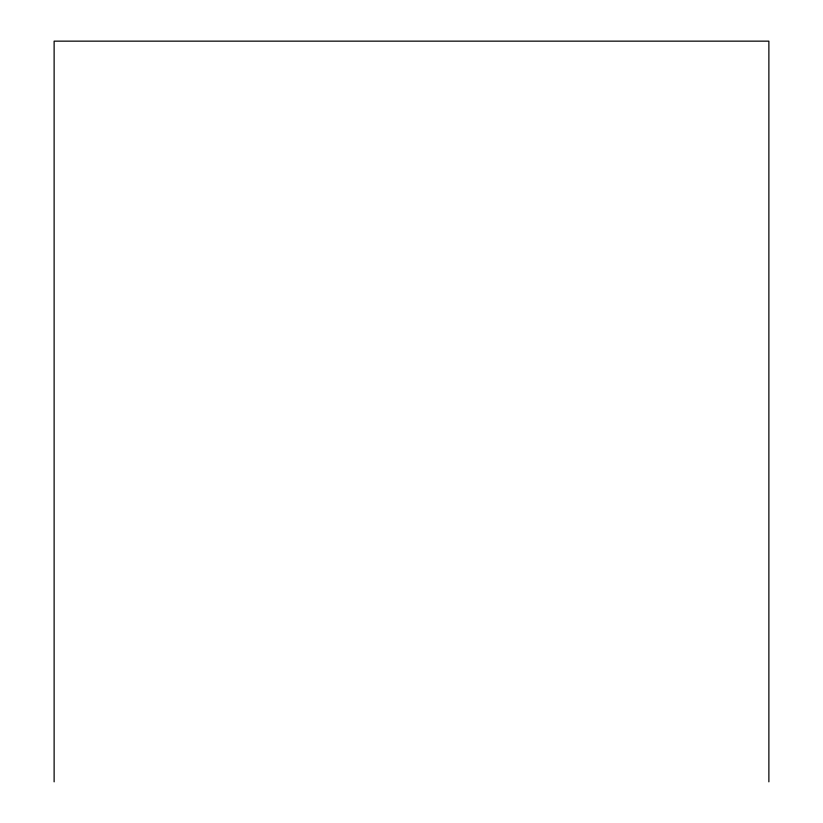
<?xml version="1.0" encoding="UTF-8"?>
<svg xmlns="http://www.w3.org/2000/svg" width="823" height="823" viewBox="0 0 823 823"><rect width="100%" height="100%" fill="white"/><g stroke="black" fill="none" stroke-linecap="round" stroke-linejoin="round"><path stroke-width="1.23" d="M768.877 781.85L768.877 41.15L54.123 41.15L54.123 781.85"/></g></svg>
